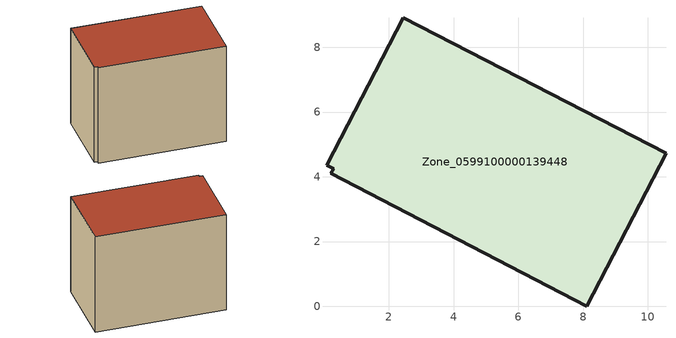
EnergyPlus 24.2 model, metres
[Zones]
Zone_0599100000139448
 floor ground (C_G): 8.11,0 0.21,4.11 0.29,4.25 0.07,4.36 2.44,8.92 10.56,4.72 z0
 wall outside (C_F): 8.11,0 10.56,4.72 2.44,8.92 0.07,4.36 0.29,4.25 0.21,4.11 8.11,0 z0:7.41
 roof outside (C_R): 0.21,4.11 8.11,0 10.56,4.72 2.44,8.92 0.07,4.36 0.29,4.25 z7.41
[BUILDING]
Pand.0599100000139448: North Axis=0; Terrain=City; Loads Convergence Tolerance Value=0.04; Temperature Convergence Tolerance Value=0.4; Solar Distribution=FullExterior; Maximum Number of Warmup Days=25; Minimum Number of Warmup Days=1
[Site:Location]
Rotterdam.The.Hague.AP_ZH_NLD Design_Conditions: Latitude=51.96; Longitude=4.45; Time Zone=1; Elevation=-4.5
[SITE:GROUNDTEMPERATURE:BUILDINGSURFACE]
18, 18, 18, 18, 18, 18, 18, 18, 18, 18, 18, 18
[MATERIAL] Thermal Absorptance=0.9; Solar Absorptance=0.7; Visible Absorptance=0.7
Name | Roughness | Thickness | Conductivity | Density | Specific Heat
G.TC.1946 | MediumSmooth | 0.15 | 1 | 540 | 1210
F.TC.1946 | Rough | 0.3 | 0.857143 | 1920 | 840
R.TC.1946 | MediumRough | 0.2 | 0.909091 | 1500 | 1000
[CONSTRUCTION]
C_G: G.TC.1946
C_F: F.TC.1946
C_R: R.TC.1946
[ZONE]
Zone_0599100000139448: Type=1; Multiplier=1; Ceiling Height=Autocalculate; Volume=Autocalculate; Floor Area=autocalculate; Part of Total Floor Area=Yes
[ZONEINFILTRATION:DESIGNFLOWRATE]
Infil_Zone_0599100000139448: Zone or ZoneList or Space or SpaceList=Zone_0599100000139448; Schedule=AlwaysOn; Design Flow Rate Calculation Method=Flow/Area; Flow Rate per Floor Area=0.003; Constant Term Coefficient=1; Temperature Term Coefficient=0; Velocity Term Coefficient=0; Velocity Squared Term Coefficient=0
[HVACTEMPLATE:ZONE:IDEALLOADSAIRSYSTEM]
Zone_0599100000139448: Maximum Heating Supply Air Temperature=50; Minimum Cooling Supply Air Temperature=13; Maximum Heating Supply Air Humidity Ratio=0.0156; Minimum Cooling Supply Air Humidity Ratio=0.0077; Heating Limit=NoLimit; Cooling Limit=NoLimit; Dehumidification Control Type=ConstantSensibleHeatRatio; Cooling Sensible Heat Ratio=0.7; Dehumidification Setpoint=60; Humidification Control Type=None; Humidification Setpoint=30; Outdoor Air Method=None; Outdoor Air Flow Rate per Person=0.00944; Outdoor Air Flow Rate per Zone Floor Area=0; Outdoor Air Flow Rate per Zone=0; Demand Controlled Ventilation Type=None; Outdoor Air Economizer Type=NoEconomizer; Heat Recovery Type=None; Sensible Heat Recovery Effectiveness=0.7; Latent Heat Recovery Effectiveness=0.65
[ZONECONTROL:THERMOSTAT]
ThermostatControl_Zone_0599100000139448: Zone or ZoneList=Zone_0599100000139448; Control Type Schedule=DualSetpointControlType; Control 1=Thermostat_Zone_0599100000139448; Temperature Difference Between Cutout And Setpoint=0
[THERMOSTATSETPOINT:DUALSETPOINT]
Thermostat_Zone_0599100000139448: Heating Setpoint Temperature Schedule=HeatingSetpoint_Zone_0599100000139448; Cooling Setpoint Temperature Schedule=CoolingSetpoint_Zone_0599100000139448
[SCHEDULE:COMPACT]
HeatingSetpoint_Zone_0599100000139448: Through: 12/31, For: AllDays, Until: 24:00, 21
CoolingSetpoint_Zone_0599100000139448: Through: 12/31, For: AllDays, Until: 24:00, 24
DualSetpointControlType: Through: 12/31, For: AllDays, Until: 24:00, 4
AlwaysOn: Through: 12/31, For: AllDays, Until: 24:00, 1
